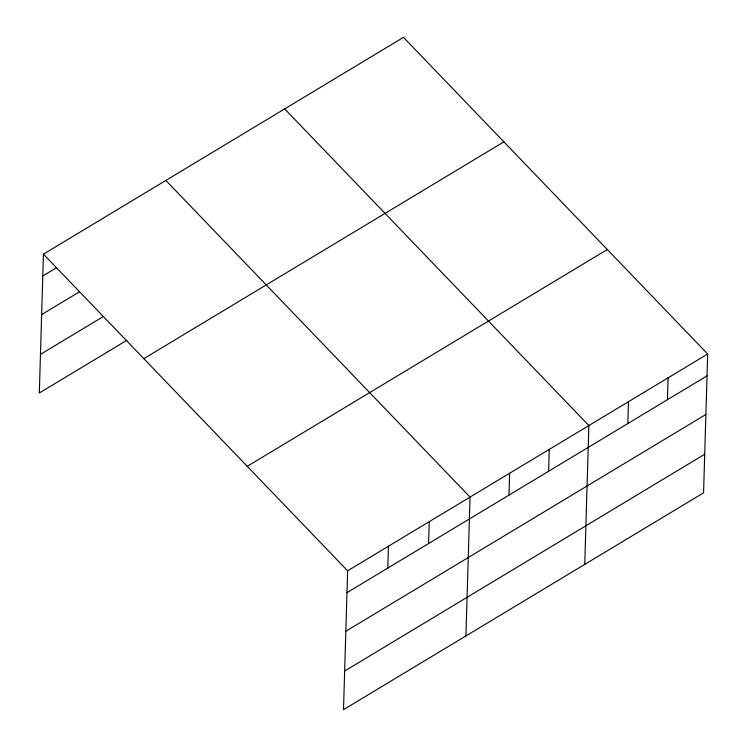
<?xml version="1.0" encoding="UTF-8"?>
<svg xmlns="http://www.w3.org/2000/svg" width="747" height="747" viewBox="0 0 747 747"><rect width="100%" height="100%" fill="white"/><g stroke="black" fill="none" stroke-linecap="round" stroke-linejoin="round"><path stroke-width="1.12" d="M43.438 254.148L347.626 570.811L343.508 709.65L703.562 492.852L707.68 354.013L403.492 37.35L43.438 254.148L39.32 392.987L126.906 340.249M387.786 568.084L388.431 546.244M428.591 543.517L429.236 521.677M465.923 635.94L470.05 497.1L165.853 180.438M509.006 495.102L509.65 473.253M548.606 471.254L549.26 449.405M584.742 564.396L588.86 425.557L284.672 108.894M627.825 423.558L628.47 401.709M667.426 399.71L668.079 377.861M42.794 275.998L56.725 267.603M41.645 314.599L79.462 291.834M40.459 354.377L103.17 316.625M143.816 358.653L503.88 141.846M247.248 466.315L607.302 249.517M347.626 570.811L707.68 354.013M346.981 592.66L707.036 375.862M345.833 631.262L705.887 414.464M344.647 671.039L704.71 454.241"/></g></svg>
